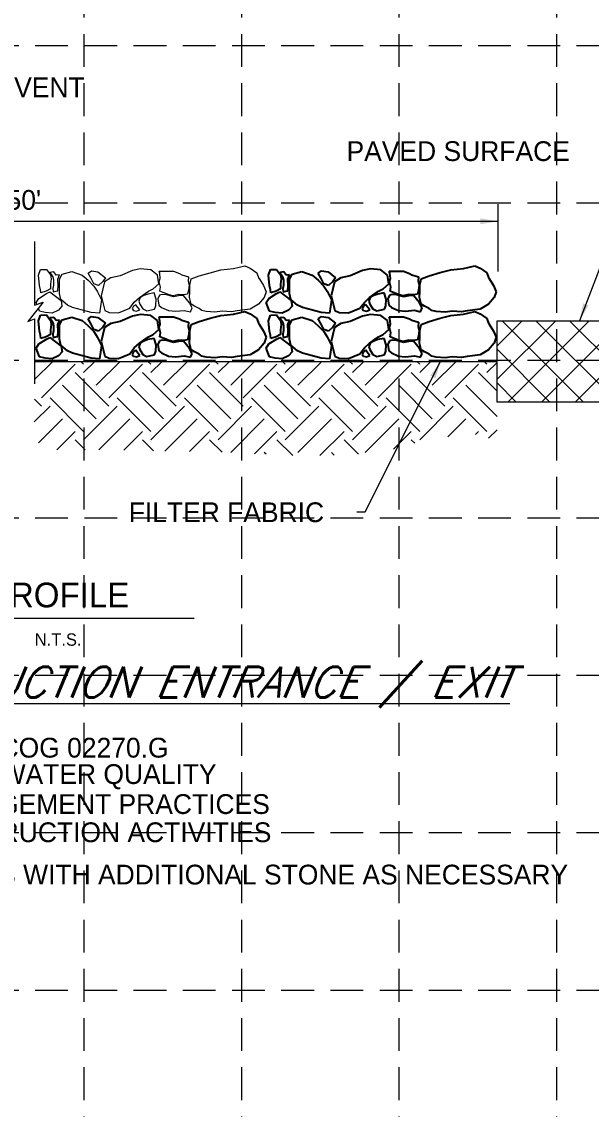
# Model space of a CAD drawing. Header units: inches. Extents: x 2525137 to 2526060, y 7086153 to 7086731.
# Drawn here: x 2525218.4 to 2525270.4, y 7086531.7 to 7086631.1 of the extents above; entities that cross this region are included whole.
import ezdxf
from ezdxf.enums import TextEntityAlignment as Align

# ---------------------------------------------------------------- set-up
doc = ezdxf.new("R2010")
doc.units = ezdxf.units.IN
doc.header["$MEASUREMENT"] = 0
doc.linetypes.add('HIDDEN', pattern=[0.375, 0.25, -0.125])
doc.linetypes.add('PHANTOM', pattern=[1.9, 1.5, -0.08, 0.08, -0.08, 0.08, -0.08])
for name, color, linetype in [('E-PVMT-H', 9, 'Continuous'), ('GRID', 254, 'HIDDEN'), ('PL-OFF', 3, 'PHANTOM')]:
    doc.layers.add(name, color=color, linetype=linetype)
doc.styles.add('Style-STANDARD I 0.39270', font='STANDARD.shx', dxfattribs={"oblique": 22.5})
doc.styles.add('Style-WORKING', font='WORKING.shx')

# ---------------------------------------------------------------- blocks, each defined once
blk = doc.blocks.new('NTS')
at = {"color": 0, "linetype": 'ByBlock', "lineweight": -2, "style": 'Style-WORKING'}
blk.add_text('N.T.S.', height=0.65, dxfattribs=at).set_placement((0.008, -2.02), align=Align.CENTER)

msp = doc.modelspace()

# ---------------------------------------------------------------- hatches: boundary and pattern name
at = {"layer": 'E-PVMT-H'}
h = msp.add_hatch(dxfattribs=at)
h.set_pattern_fill('AR-B816', color=256, scale=0.2, angle=338, style=0)
edge = h.paths.add_edge_path()
edge.add_arc((2524733.783, 7086671.744), 606.338, 339.12865, 348.432472, ccw=False)
edge.add_line((2525300.334, 7086455.724), (2525255.688, 7086338.633))
edge.add_arc((2525249.736, 7086341.625), 6.662, 156.88767, 333.309, ccw=False)
edge.add_line((2525243.609, 7086344.24), (2525288.146, 7086460.371))
edge.add_arc((2524733.783, 7086671.744), 593.293, 339.12865, 348.294406)
edge.add_arc((2525321.16, 7086549.57), 6.671, 5.07614, 164.29649, ccw=False)

# ---------------------------------------------------------------- linework, layer by layer
at = {"color": 7, "linetype": 'Continuous', "lineweight": 0}
for p, q in [((2525275.379, 7086619.553), (2525269.374, 7086603.808)), ((2525261.895, 7086614.45), (2525261.895, 7086608.32)), ((2525174.986, 7086612.898), (2525261.895, 7086612.898)), ((2525219.55, 7086611.056), (2525219.55, 7086605.214)), ((2525229.214, 7086608.545), (2525228.49, 7086608.384)), ((2525230.159, 7086608.455), (2525229.214, 7086608.545)), ((2525236.585, 7086608.456), (2525237.719, 7086608.588)), ((2525237.719, 7086608.588), (2525238.757, 7086608.814)), ((2525238.757, 7086608.814), (2525239.262, 7086608.596)), ((2525239.262, 7086608.596), (2525239.863, 7086608.19)), ((2525219.893, 7086607.962), (2525220.079, 7086608.499)), ((2525219.992, 7086607.018), (2525219.893, 7086607.962)), ((2525220.079, 7086608.499), (2525220.646, 7086608.502)), ((2525220.646, 7086608.502), (2525220.995, 7086607.999)), ((2525221.302, 7086608.285), (2525220.941, 7086608.225)), ((2525220.941, 7086608.225), (2525221.212, 7086607.833)), ((2525220.995, 7086607.999), (2525221.06, 7086607.622)), ((2525221.06, 7086607.622), (2525220.999, 7086607.149)), ((2525221.212, 7086607.833), (2525221.272, 7086607.502)), ((2525221.513, 7086607.984), (2525221.302, 7086608.285)), ((2525221.815, 7086608.014), (2525221.513, 7086607.984)), ((2525221.664, 7086607.592), (2525221.815, 7086608.014)), ((2525221.694, 7086607.02), (2525221.664, 7086607.592)), ((2525221.808, 7086607.593), (2525222.058, 7086608.067)), ((2525221.811, 7086606.995), (2525221.808, 7086607.593)), ((2525222.058, 7086608.067), (2525222.939, 7086608.292)), ((2525222.939, 7086608.292), (2525223.885, 7086607.982)), ((2525223.885, 7086607.982), (2525224.455, 7086607.512)), ((2525224.428, 7086608.143), (2525224.742, 7086608.365)), ((2525224.714, 7086607.672), (2525224.428, 7086608.143)), ((2525224.968, 7086607.169), (2525224.714, 7086607.672)), ((2525224.742, 7086608.365), (2525225.341, 7086608.273)), ((2525225.341, 7086608.273), (2525226.036, 7086607.741)), ((2525226.036, 7086607.741), (2525225.786, 7086607.394)), ((2525226.509, 7086607.712), (2525225.944, 7086607.363)), ((2525227.359, 7086607.906), (2525226.509, 7086607.712)), ((2525228.49, 7086608.384), (2525227.359, 7086607.906)), ((2525230.792, 7086607.986), (2525230.159, 7086608.455)), ((2525230.89, 7086607.168), (2525230.792, 7086607.986)), ((2525230.919, 7086608.346), (2525231.432, 7086608.346)), ((2525230.98, 7086608.165), (2525230.919, 7086608.346)), ((2525230.949, 7086607.351), (2525231.04, 7086607.653)), ((2525231.04, 7086607.653), (2525230.98, 7086608.165)), ((2525231.432, 7086608.346), (2525232.246, 7086608.346)), ((2525232.246, 7086608.346), (2525232.788, 7086608.135)), ((2525232.788, 7086608.135), (2525232.999, 7086608.014)), ((2525232.999, 7086608.014), (2525233.602, 7086607.833)), ((2525233.602, 7086607.833), (2525233.572, 7086607.412)), ((2525233.726, 7086607.056), (2525233.849, 7086607.624)), ((2525233.849, 7086607.624), (2525234.604, 7086607.911)), ((2525234.604, 7086607.911), (2525235.61, 7086608.199)), ((2525235.61, 7086608.199), (2525236.585, 7086608.456)), ((2525239.863, 7086608.19), (2525240.054, 7086607.655)), ((2525240.054, 7086607.655), (2525240.086, 7086607.655)), ((2525240.086, 7086607.655), (2525240.467, 7086607.027)), ((2525220.089, 7086606.64), (2525219.992, 7086607.018)), ((2525220.121, 7086606.357), (2525220.089, 7086606.64)), ((2525221.002, 7086606.708), (2525220.593, 7086606.517)), ((2525220.999, 7086607.149), (2525221.002, 7086606.708)), ((2525221.272, 7086607.05), (2525221.212, 7086606.749)), ((2525221.212, 7086606.749), (2525221.242, 7086606.447)), ((2525221.272, 7086607.502), (2525221.272, 7086607.05)), ((2525221.664, 7086606.538), (2525221.694, 7086607.02)), ((2525221.815, 7086606.302), (2525221.811, 7086606.995)), ((2525224.455, 7086607.512), (2525224.961, 7086606.979)), ((2525224.961, 7086606.979), (2525225.279, 7086606.508)), ((2525225.379, 7086607.014), (2525224.968, 7086607.169)), ((2525225.786, 7086607.394), (2525225.379, 7086607.014)), ((2525225.944, 7086607.363), (2525225.635, 7086606.07)), ((2525229.949, 7086606.501), (2525230.389, 7086606.724)), ((2525230.389, 7086606.724), (2525230.89, 7086607.168)), ((2525231.07, 7086606.869), (2525230.949, 7086607.351)), ((2525231.01, 7086606.508), (2525231.07, 7086606.869)), ((2525233.602, 7086606.568), (2525233.512, 7086606.236)), ((2525233.572, 7086607.412), (2525233.663, 7086607.08)), ((2525233.663, 7086607.08), (2525233.602, 7086606.568)), ((2525233.729, 7086606.426), (2525233.726, 7086607.056)), ((2525240.467, 7086607.027), (2525240.722, 7086606.461)), ((2525219.685, 7086605.473), (2525219.935, 7086605.852)), ((2525219.935, 7086605.852), (2525220.626, 7086606.296)), ((2525220.593, 7086606.517), (2525220.121, 7086606.357)), ((2525220.626, 7086606.296), (2525220.94, 7086606.456)), ((2525220.94, 7086606.456), (2525221.984, 7086605.642)), ((2525221.242, 7086606.447), (2525221.483, 7086606.508)), ((2525221.483, 7086606.508), (2525221.664, 7086606.538)), ((2525221.944, 7086605.735), (2525221.815, 7086606.302)), ((2525222.545, 7086605.234), (2525221.944, 7086605.735)), ((2525221.984, 7086605.642), (2525222.049, 7086605.138)), ((2525225.279, 7086606.508), (2525225.661, 7086605.723)), ((2525225.661, 7086605.723), (2525225.478, 7086604.493)), ((2525225.635, 7086606.07), (2525225.796, 7086605.472)), ((2525228.662, 7086605.487), (2525229.133, 7086605.93)), ((2525229.186, 7086605.929), (2525229.062, 7086605.582)), ((2525229.062, 7086605.582), (2525229.158, 7086605.331)), ((2525229.133, 7086605.93), (2525229.949, 7086606.501)), ((2525229.532, 7086606.12), (2525229.186, 7086605.929)), ((2525229.909, 7086606.248), (2525229.532, 7086606.12)), ((2525230.476, 7086606.345), (2525229.909, 7086606.248)), ((2525230.667, 7086605.779), (2525230.476, 7086606.345)), ((2525230.639, 7086605.181), (2525230.667, 7086605.779)), ((2525230.959, 7086606.128), (2525230.803, 7086605.813)), ((2525230.803, 7086605.813), (2525230.9, 7086605.215)), ((2525231.21, 7086606.193), (2525230.959, 7086606.128)), ((2525231.311, 7086606.387), (2525231.01, 7086606.508)), ((2525231.62, 7086606.163), (2525231.21, 7086606.193)), ((2525231.854, 7086606.176), (2525231.311, 7086606.387)), ((2525232.251, 7086605.977), (2525231.62, 7086606.163)), ((2525232.185, 7086606.086), (2525231.854, 7086606.176)), ((2525232.728, 7086606.206), (2525232.185, 7086606.086)), ((2525232.691, 7086606.074), (2525232.251, 7086605.977)), ((2525233.164, 7086606.108), (2525232.691, 7086606.074)), ((2525233.15, 7086606.176), (2525232.728, 7086606.206)), ((2525233.512, 7086606.236), (2525233.15, 7086606.176)), ((2525233.703, 7086605.449), (2525233.164, 7086606.108)), ((2525233.7, 7086605.922), (2525233.729, 7086606.426)), ((2525233.861, 7086605.324), (2525233.7, 7086605.922)), ((2525240.536, 7086605.925), (2525240.003, 7086605.324)), ((2525240.722, 7086606.461), (2525240.536, 7086605.925)), ((2525220.318, 7086605.488), (2525218.919, 7086603.732)), ((2525219.55, 7086605.214), (2525220.318, 7086605.488)), ((2525219.76, 7086605.289), (2525219.685, 7086605.473)), ((2525220.004, 7086604.687), (2525219.894, 7086604.957)), ((2525220.509, 7086604.563), (2525220.004, 7086604.687)), ((2525221.139, 7086604.504), (2525220.509, 7086604.563)), ((2525221.736, 7086604.759), (2525221.139, 7086604.504)), ((2525222.049, 7086605.138), (2525221.736, 7086604.759)), ((2525223.018, 7086605.016), (2525222.545, 7086605.234)), ((2525223.933, 7086604.769), (2525223.018, 7086605.016)), ((2525224.722, 7086604.552), (2525223.933, 7086604.769)), ((2525225.796, 7086605.472), (2525225.957, 7086604.748)), ((2525225.957, 7086604.748), (2525226.368, 7086604.562)), ((2525226.368, 7086604.562), (2525227.218, 7086604.534)), ((2525227.218, 7086604.534), (2525228.256, 7086604.949)), ((2525228.256, 7086604.949), (2525228.662, 7086605.487)), ((2525228.598, 7086605.121), (2525228.477, 7086604.88)), ((2525228.477, 7086604.88), (2525228.598, 7086604.73)), ((2525228.809, 7086605.272), (2525228.598, 7086605.121)), ((2525228.598, 7086604.73), (2525228.869, 7086604.669)), ((2525228.99, 7086605.001), (2525228.809, 7086605.272)), ((2525228.869, 7086604.669), (2525229.171, 7086604.79)), ((2525229.171, 7086604.79), (2525228.99, 7086605.001)), ((2525229.158, 7086605.331), (2525229.443, 7086604.891)), ((2525229.443, 7086604.891), (2525229.791, 7086604.704)), ((2525229.791, 7086604.704), (2525230.515, 7086604.865)), ((2525230.515, 7086604.865), (2525230.639, 7086605.181)), ((2525230.9, 7086605.215), (2525231.153, 7086605.027)), ((2525231.153, 7086605.027), (2525231.785, 7086604.747)), ((2525231.785, 7086604.747), (2525232.415, 7086604.687)), ((2525232.415, 7086604.687), (2525233.234, 7086604.754)), ((2525233.234, 7086604.754), (2525233.801, 7086604.631)), ((2525233.957, 7086604.978), (2525233.703, 7086605.449)), ((2525233.801, 7086604.631), (2525233.957, 7086604.978)), ((2525234.177, 7086605.137), (2525233.861, 7086605.324)), ((2525234.587, 7086604.918), (2525234.177, 7086605.137)), ((2525234.84, 7086604.731), (2525234.587, 7086604.918)), ((2525235.219, 7086604.638), (2525234.84, 7086604.731)), ((2525236.038, 7086604.579), (2525235.219, 7086604.638)), ((2525236.699, 7086604.677), (2525236.038, 7086604.579)), ((2525237.55, 7086604.618), (2525236.699, 7086604.677)), ((2525238.053, 7086604.715), (2525237.55, 7086604.618)), ((2525239.25, 7086604.847), (2525238.053, 7086604.715)), ((2525240.003, 7086605.324), (2525239.25, 7086604.847)), ((2525218.919, 7086603.732), (2525219.55, 7086603.979)), ((2525219.55, 7086603.979), (2525219.55, 7086598.027)), ((2525225.478, 7086604.493), (2525224.722, 7086604.552)), ((2525261.826, 7086598.445), (2525267.188, 7086603.808)), ((2525261.826, 7086601.518), (2525264.115, 7086603.808)), ((2525261.826, 7086603.808), (2525281.129, 7086603.808)), ((2525261.826, 7086596.37), (2525261.826, 7086603.808)), ((2525269.733, 7086596.37), (2525262.295, 7086603.808)), ((2525262.823, 7086596.37), (2525270.261, 7086603.808)), ((2525272.804, 7086596.37), (2525265.368, 7086603.808)), ((2525265.896, 7086596.37), (2525273.334, 7086603.808)), ((2525275.877, 7086596.37), (2525268.439, 7086603.808)), ((2525268.97, 7086596.37), (2525276.407, 7086603.808)), ((2525266.66, 7086596.37), (2525261.826, 7086601.204)), ((2525219.55, 7086598.419), (2525221.22, 7086600.09)), ((2525219.55, 7086600.089), (2525261.826, 7086600.089)), ((2525220.188, 7086596.752), (2525223.261, 7086599.824)), ((2525224.029, 7086599.824), (2525223.763, 7086600.09)), ((2525224.029, 7086599.057), (2525225.062, 7086600.09)), ((2525225.18, 7086597.905), (2525227.366, 7086600.09)), ((2525226.332, 7086596.752), (2525229.405, 7086599.824)), ((2525230.173, 7086599.824), (2525229.909, 7086600.09)), ((2525230.173, 7086599.057), (2525231.206, 7086600.09)), ((2525231.326, 7086597.905), (2525233.511, 7086600.09)), ((2525232.478, 7086596.752), (2525235.551, 7086599.824)), ((2525236.32, 7086599.824), (2525236.054, 7086600.09)), ((2525236.32, 7086599.057), (2525237.352, 7086600.09)), ((2525237.472, 7086597.905), (2525239.657, 7086600.09)), ((2525238.623, 7086596.752), (2525241.696, 7086599.824)), ((2525242.464, 7086599.824), (2525242.2, 7086600.09)), ((2525242.464, 7086599.057), (2525243.497, 7086600.09)), ((2525243.617, 7086597.905), (2525245.801, 7086600.09)), ((2525244.769, 7086596.752), (2525247.842, 7086599.824)), ((2525248.61, 7086599.824), (2525248.346, 7086600.09)), ((2525248.61, 7086599.057), (2525249.643, 7086600.09)), ((2525249.763, 7086597.905), (2525251.948, 7086600.09)), ((2525249.778, 7086586.318), (2525256.668, 7086600.089)), ((2525250.915, 7086596.752), (2525253.986, 7086599.824)), ((2525254.755, 7086599.824), (2525254.491, 7086600.09)), ((2525254.755, 7086599.057), (2525255.787, 7086600.09)), ((2525255.907, 7086597.905), (2525258.092, 7086600.09)), ((2525257.06, 7086596.752), (2525260.133, 7086599.824)), ((2525260.901, 7086599.824), (2525260.637, 7086600.09)), ((2525260.901, 7086599.057), (2525261.826, 7086599.982)), ((2525226.332, 7086595.984), (2525223.261, 7086599.057)), ((2525232.478, 7086595.984), (2525229.405, 7086599.057)), ((2525238.623, 7086595.984), (2525235.551, 7086599.057)), ((2525244.769, 7086595.984), (2525241.696, 7086599.057)), ((2525250.915, 7086595.984), (2525247.842, 7086599.057)), ((2525257.06, 7086595.984), (2525253.986, 7086599.057)), ((2525261.826, 7086597.363), (2525260.133, 7086599.057)), ((2525225.18, 7086594.832), (2525222.108, 7086597.905)), ((2525231.326, 7086594.832), (2525228.253, 7086597.905)), ((2525237.472, 7086594.832), (2525234.399, 7086597.905)), ((2525243.617, 7086594.832), (2525240.543, 7086597.905)), ((2525249.763, 7086594.832), (2525246.69, 7086597.905)), ((2525255.907, 7086594.832), (2525252.834, 7086597.905)), ((2525261.826, 7086595.058), (2525258.98, 7086597.905)), ((2525263.586, 7086596.37), (2525261.826, 7086598.131)), ((2525220.188, 7086595.984), (2525219.538, 7086596.634)), ((2525224.029, 7086593.679), (2525220.956, 7086596.752)), ((2525230.173, 7086593.679), (2525227.1, 7086596.752)), ((2525236.32, 7086593.679), (2525233.247, 7086596.752)), ((2525242.464, 7086593.679), (2525239.391, 7086596.752)), ((2525248.61, 7086593.679), (2525245.537, 7086596.752)), ((2525254.755, 7086593.679), (2525251.682, 7086596.752)), ((2525260.901, 7086593.679), (2525257.828, 7086596.752)), ((2525219.518, 7086594.547), (2525220.956, 7086595.984)), ((2525224.029, 7086592.911), (2525227.1, 7086595.984)), ((2525230.173, 7086592.911), (2525233.247, 7086595.984)), ((2525236.32, 7086592.911), (2525239.391, 7086595.984)), ((2525242.464, 7086592.911), (2525245.537, 7086595.984)), ((2525248.61, 7086592.911), (2525251.682, 7086595.984)), ((2525254.755, 7086592.911), (2525257.828, 7086595.984)), ((2525281.129, 7086596.37), (2525261.826, 7086596.37)), ((2525219.901, 7086592.624), (2525222.108, 7086594.832)), ((2525225.425, 7086592.004), (2525228.253, 7086594.832)), ((2525231.442, 7086591.875), (2525234.399, 7086594.832)), ((2525237.472, 7086591.759), (2525240.543, 7086594.832)), ((2525243.617, 7086591.759), (2525246.69, 7086594.832)), ((2525249.763, 7086591.759), (2525252.834, 7086594.832)), ((2525257.331, 7086593.182), (2525258.98, 7086594.832)), ((2525221.583, 7086592.004), (2525223.261, 7086593.679)), ((2525227.693, 7086591.967), (2525229.405, 7086593.679)), ((2525233.704, 7086591.832), (2525235.551, 7086593.679)), ((2525239.653, 7086591.637), (2525241.696, 7086593.679)), ((2525245.631, 7086591.468), (2525247.842, 7086593.679)), ((2525252.36, 7086592.052), (2525253.986, 7086593.679)), ((2525259.856, 7086593.403), (2525260.133, 7086593.679)), ((2525261.043, 7086593.054), (2525261.826, 7086593.836)), ((2525224.168, 7086592.004), (2525223.261, 7086592.911)), ((2525230.419, 7086591.898), (2525229.405, 7086592.911)), ((2525236.688, 7086591.774), (2525235.551, 7086592.911)), ((2525243.142, 7086591.465), (2525241.696, 7086592.911)), ((2525249.161, 7086591.59), (2525247.842, 7086592.911)), ((2525254.303, 7086592.595), (2525253.986, 7086592.911)), ((2525240.719, 7086591.585), (2525240.543, 7086591.759)), ((2525246.935, 7086591.514), (2525246.69, 7086591.759)), ((2525248.995, 7086586.318), (2525249.778, 7086586.318)), ((2525209.204, 7086576.61), (2525234.13, 7086576.61))]:
    msp.add_line(p, q, dxfattribs=at)
at = {"color": 7, "linetype": 'Continuous', "lineweight": -2}
for p, q in [((2525250.247, 7086608.546), (2525249.522, 7086608.384)), ((2525251.19, 7086608.455), (2525250.247, 7086608.546)), ((2525257.617, 7086608.457), (2525258.75, 7086608.589)), ((2525258.75, 7086608.589), (2525259.789, 7086608.813)), ((2525259.789, 7086608.813), (2525260.293, 7086608.596)), ((2525260.293, 7086608.596), (2525260.895, 7086608.189)), ((2525240.925, 7086607.961), (2525241.111, 7086608.499)), ((2525241.024, 7086607.018), (2525240.925, 7086607.961)), ((2525241.111, 7086608.499), (2525241.677, 7086608.502)), ((2525241.677, 7086608.502), (2525242.027, 7086608)), ((2525242.334, 7086608.285), (2525241.973, 7086608.226)), ((2525241.973, 7086608.226), (2525242.244, 7086607.833)), ((2525242.027, 7086608), (2525242.091, 7086607.621)), ((2525242.091, 7086607.621), (2525242.032, 7086607.148)), ((2525242.244, 7086607.833), (2525242.305, 7086607.503)), ((2525242.545, 7086607.984), (2525242.334, 7086608.285)), ((2525242.847, 7086608.014), (2525242.545, 7086607.984)), ((2525242.696, 7086607.593), (2525242.847, 7086608.014)), ((2525242.726, 7086607.019), (2525242.696, 7086607.593)), ((2525242.84, 7086607.593), (2525243.089, 7086608.068)), ((2525242.844, 7086606.995), (2525242.84, 7086607.593)), ((2525243.089, 7086608.068), (2525243.97, 7086608.292)), ((2525243.97, 7086608.292), (2525244.917, 7086607.982)), ((2525244.917, 7086607.982), (2525245.486, 7086607.511)), ((2525245.46, 7086608.142), (2525245.774, 7086608.365)), ((2525245.747, 7086607.671), (2525245.46, 7086608.142)), ((2525246, 7086607.169), (2525245.747, 7086607.671)), ((2525245.774, 7086608.365), (2525246.372, 7086608.273)), ((2525246.372, 7086608.273), (2525247.068, 7086607.741)), ((2525247.068, 7086607.741), (2525246.819, 7086607.393)), ((2525247.54, 7086607.713), (2525246.975, 7086607.364)), ((2525248.39, 7086607.906), (2525247.54, 7086607.713)), ((2525249.522, 7086608.384), (2525248.39, 7086607.906)), ((2525251.823, 7086607.986), (2525251.19, 7086608.455)), ((2525251.922, 7086607.167), (2525251.823, 7086607.986)), ((2525252.011, 7086608.165), (2525251.952, 7086608.346)), ((2525251.952, 7086608.346), (2525252.463, 7086608.346)), ((2525251.981, 7086607.351), (2525252.072, 7086607.652)), ((2525252.072, 7086607.652), (2525252.011, 7086608.165)), ((2525252.463, 7086608.346), (2525253.278, 7086608.346)), ((2525253.278, 7086608.346), (2525253.82, 7086608.135)), ((2525253.82, 7086608.135), (2525254.031, 7086608.014)), ((2525254.031, 7086608.014), (2525254.634, 7086607.833)), ((2525254.634, 7086607.833), (2525254.604, 7086607.412)), ((2525254.757, 7086607.056), (2525254.881, 7086607.624)), ((2525254.881, 7086607.624), (2525255.635, 7086607.911)), ((2525255.635, 7086607.911), (2525256.641, 7086608.2)), ((2525256.641, 7086608.2), (2525257.617, 7086608.457)), ((2525260.895, 7086608.189), (2525261.086, 7086607.656)), ((2525261.086, 7086607.656), (2525261.117, 7086607.656)), ((2525261.117, 7086607.656), (2525261.5, 7086607.026)), ((2525241.121, 7086606.64), (2525241.024, 7086607.018)), ((2525241.153, 7086606.357), (2525241.121, 7086606.64)), ((2525242.034, 7086606.708), (2525241.625, 7086606.517)), ((2525242.032, 7086607.148), (2525242.034, 7086606.708)), ((2525242.305, 7086607.051), (2525242.244, 7086606.748)), ((2525242.244, 7086606.748), (2525242.274, 7086606.448)), ((2525242.305, 7086607.503), (2525242.305, 7086607.051)), ((2525242.696, 7086606.538), (2525242.726, 7086607.019)), ((2525242.847, 7086606.302), (2525242.844, 7086606.995)), ((2525245.486, 7086607.511), (2525245.993, 7086606.979)), ((2525245.993, 7086606.979), (2525246.31, 7086606.508)), ((2525246.411, 7086607.014), (2525246, 7086607.169)), ((2525246.819, 7086607.393), (2525246.411, 7086607.014)), ((2525246.975, 7086607.364), (2525246.668, 7086606.07)), ((2525250.98, 7086606.501), (2525251.42, 7086606.724)), ((2525251.42, 7086606.724), (2525251.922, 7086607.167)), ((2525252.101, 7086606.87), (2525251.981, 7086607.351)), ((2525252.042, 7086606.508), (2525252.101, 7086606.87)), ((2525254.634, 7086606.567), (2525254.543, 7086606.237)), ((2525254.604, 7086607.412), (2525254.695, 7086607.08)), ((2525254.695, 7086607.08), (2525254.634, 7086606.567)), ((2525254.761, 7086606.427), (2525254.757, 7086607.056)), ((2525261.5, 7086607.026), (2525261.753, 7086606.461)), ((2525240.716, 7086605.472), (2525240.967, 7086605.851)), ((2525240.967, 7086605.851), (2525241.658, 7086606.296)), ((2525241.625, 7086606.517), (2525241.153, 7086606.357)), ((2525241.658, 7086606.296), (2525241.971, 7086606.456)), ((2525241.971, 7086606.456), (2525243.016, 7086605.641)), ((2525242.274, 7086606.448), (2525242.515, 7086606.508)), ((2525242.515, 7086606.508), (2525242.696, 7086606.538)), ((2525242.976, 7086605.735), (2525242.847, 7086606.302)), ((2525243.577, 7086605.234), (2525242.976, 7086605.735)), ((2525243.016, 7086605.641), (2525243.082, 7086605.139)), ((2525246.31, 7086606.508), (2525246.692, 7086605.723)), ((2525246.692, 7086605.723), (2525246.51, 7086604.494)), ((2525246.668, 7086606.07), (2525246.828, 7086605.472)), ((2525249.694, 7086605.486), (2525250.165, 7086605.93)), ((2525250.219, 7086605.93), (2525250.094, 7086605.582)), ((2525250.094, 7086605.582), (2525250.189, 7086605.33)), ((2525250.165, 7086605.93), (2525250.98, 7086606.501)), ((2525250.563, 7086606.121), (2525250.219, 7086605.93)), ((2525250.94, 7086606.248), (2525250.563, 7086606.121)), ((2525251.507, 7086606.345), (2525250.94, 7086606.248)), ((2525251.7, 7086605.78), (2525251.507, 7086606.345)), ((2525251.67, 7086605.18), (2525251.7, 7086605.78)), ((2525251.99, 7086606.128), (2525251.835, 7086605.813)), ((2525251.835, 7086605.813), (2525251.933, 7086605.215)), ((2525252.242, 7086606.192), (2525251.99, 7086606.128)), ((2525252.343, 7086606.387), (2525252.042, 7086606.508)), ((2525252.652, 7086606.162), (2525252.242, 7086606.192)), ((2525252.885, 7086606.176), (2525252.343, 7086606.387)), ((2525253.283, 7086605.978), (2525252.652, 7086606.162)), ((2525253.217, 7086606.086), (2525252.885, 7086606.176)), ((2525253.76, 7086606.206), (2525253.217, 7086606.086)), ((2525253.723, 7086606.074), (2525253.283, 7086605.978)), ((2525254.196, 7086606.109), (2525253.723, 7086606.074)), ((2525254.182, 7086606.176), (2525253.76, 7086606.206)), ((2525254.543, 7086606.237), (2525254.182, 7086606.176)), ((2525254.735, 7086605.45), (2525254.196, 7086606.109)), ((2525254.733, 7086605.923), (2525254.761, 7086606.427)), ((2525254.893, 7086605.325), (2525254.733, 7086605.923)), ((2525261.567, 7086605.924), (2525261.036, 7086605.323)), ((2525261.753, 7086606.461), (2525261.567, 7086605.924)), ((2525237.718, 7086604.417), (2525238.757, 7086604.642)), ((2525238.757, 7086604.642), (2525239.261, 7086604.424)), ((2525241.036, 7086604.687), (2525240.716, 7086605.472)), ((2525241.54, 7086604.563), (2525241.036, 7086604.687)), ((2525242.171, 7086604.504), (2525241.54, 7086604.563)), ((2525242.767, 7086604.758), (2525242.171, 7086604.504)), ((2525243.082, 7086605.139), (2525242.767, 7086604.758)), ((2525244.05, 7086605.015), (2525243.577, 7086605.234)), ((2525244.964, 7086604.768), (2525244.05, 7086605.015)), ((2525245.753, 7086604.553), (2525244.964, 7086604.768)), ((2525246.828, 7086605.472), (2525246.989, 7086604.749)), ((2525246.989, 7086604.749), (2525247.4, 7086604.562)), ((2525247.4, 7086604.562), (2525248.25, 7086604.534)), ((2525248.25, 7086604.534), (2525249.287, 7086604.949)), ((2525249.287, 7086604.949), (2525249.694, 7086605.486)), ((2525249.63, 7086605.121), (2525249.51, 7086604.88)), ((2525249.51, 7086604.88), (2525249.63, 7086604.73)), ((2525249.842, 7086605.273), (2525249.63, 7086605.121)), ((2525249.63, 7086604.73), (2525249.901, 7086604.669)), ((2525250.022, 7086605.001), (2525249.842, 7086605.273)), ((2525249.901, 7086604.669), (2525250.203, 7086604.789)), ((2525250.203, 7086604.789), (2525250.022, 7086605.001)), ((2525250.189, 7086605.33), (2525250.476, 7086604.892)), ((2525250.476, 7086604.892), (2525250.822, 7086604.704)), ((2525250.822, 7086604.704), (2525251.547, 7086604.866)), ((2525251.547, 7086604.866), (2525251.67, 7086605.18)), ((2525251.933, 7086605.215), (2525252.185, 7086605.027)), ((2525252.185, 7086605.027), (2525252.817, 7086604.746)), ((2525252.817, 7086604.746), (2525253.447, 7086604.687)), ((2525253.447, 7086604.687), (2525254.265, 7086604.755)), ((2525254.265, 7086604.755), (2525254.834, 7086604.631)), ((2525254.988, 7086604.979), (2525254.735, 7086605.45)), ((2525254.834, 7086604.631), (2525254.988, 7086604.979)), ((2525255.209, 7086605.137), (2525254.893, 7086605.325)), ((2525255.619, 7086604.918), (2525255.209, 7086605.137)), ((2525255.871, 7086604.73), (2525255.619, 7086604.918)), ((2525256.25, 7086604.638), (2525255.871, 7086604.73)), ((2525257.071, 7086604.579), (2525256.25, 7086604.638)), ((2525257.731, 7086604.676), (2525257.071, 7086604.579)), ((2525258.581, 7086604.619), (2525257.731, 7086604.676)), ((2525259.085, 7086604.715), (2525258.581, 7086604.619)), ((2525258.75, 7086604.417), (2525259.789, 7086604.642)), ((2525260.281, 7086604.847), (2525259.085, 7086604.715)), ((2525259.789, 7086604.642), (2525260.293, 7086604.424)), ((2525261.036, 7086605.323), (2525260.281, 7086604.847)), ((2525219.893, 7086603.79), (2525220.079, 7086604.327)), ((2525219.992, 7086602.846), (2525219.893, 7086603.79)), ((2525220.079, 7086604.327), (2525220.646, 7086604.33)), ((2525220.646, 7086604.33), (2525220.995, 7086603.828)), ((2525221.303, 7086604.113), (2525220.941, 7086604.054)), ((2525220.941, 7086604.054), (2525221.212, 7086603.661)), ((2525220.995, 7086603.828), (2525221.059, 7086603.449)), ((2525221.212, 7086603.661), (2525221.273, 7086603.331)), ((2525221.513, 7086603.812), (2525221.303, 7086604.113)), ((2525221.815, 7086603.842), (2525221.513, 7086603.812)), ((2525221.664, 7086603.421), (2525221.815, 7086603.842)), ((2525221.808, 7086603.421), (2525222.057, 7086603.896)), ((2525222.057, 7086603.896), (2525222.938, 7086604.12)), ((2525222.938, 7086604.12), (2525223.886, 7086603.811)), ((2525223.886, 7086603.811), (2525224.454, 7086603.34)), ((2525224.428, 7086603.971), (2525224.742, 7086604.193)), ((2525224.715, 7086603.5), (2525224.428, 7086603.971)), ((2525224.742, 7086604.193), (2525225.34, 7086604.101)), ((2525225.34, 7086604.101), (2525226.036, 7086603.569)), ((2525226.036, 7086603.569), (2525225.787, 7086603.221)), ((2525227.358, 7086603.734), (2525226.508, 7086603.541)), ((2525228.49, 7086604.212), (2525227.358, 7086603.734)), ((2525229.215, 7086604.374), (2525228.49, 7086604.212)), ((2525230.159, 7086604.283), (2525229.215, 7086604.374)), ((2525230.791, 7086603.814), (2525230.159, 7086604.283)), ((2525230.89, 7086602.996), (2525230.791, 7086603.814)), ((2525230.979, 7086603.993), (2525230.92, 7086604.174)), ((2525230.92, 7086604.174), (2525231.431, 7086604.174)), ((2525231.04, 7086603.48), (2525230.979, 7086603.993)), ((2525231.431, 7086604.174), (2525232.246, 7086604.174)), ((2525232.246, 7086604.174), (2525232.788, 7086603.964)), ((2525232.788, 7086603.964), (2525232.999, 7086603.842)), ((2525232.999, 7086603.842), (2525233.602, 7086603.661)), ((2525233.602, 7086603.661), (2525233.572, 7086603.241)), ((2525233.849, 7086603.453), (2525234.603, 7086603.739)), ((2525234.603, 7086603.739), (2525235.609, 7086604.028)), ((2525235.609, 7086604.028), (2525236.585, 7086604.285)), ((2525236.585, 7086604.285), (2525237.718, 7086604.417)), ((2525239.261, 7086604.424), (2525239.863, 7086604.018)), ((2525239.863, 7086604.018), (2525240.054, 7086603.484)), ((2525240.925, 7086603.79), (2525241.111, 7086604.327)), ((2525241.024, 7086602.846), (2525240.925, 7086603.79)), ((2525241.111, 7086604.327), (2525241.677, 7086604.33)), ((2525241.677, 7086604.33), (2525242.027, 7086603.828)), ((2525242.334, 7086604.113), (2525241.973, 7086604.054)), ((2525241.973, 7086604.054), (2525242.244, 7086603.661)), ((2525242.027, 7086603.828), (2525242.091, 7086603.449)), ((2525242.244, 7086603.661), (2525242.305, 7086603.331)), ((2525242.545, 7086603.812), (2525242.334, 7086604.113)), ((2525242.847, 7086603.842), (2525242.545, 7086603.812)), ((2525242.696, 7086603.421), (2525242.847, 7086603.842)), ((2525242.84, 7086603.421), (2525243.089, 7086603.896)), ((2525243.089, 7086603.896), (2525243.97, 7086604.12)), ((2525243.97, 7086604.12), (2525244.917, 7086603.811)), ((2525244.917, 7086603.811), (2525245.486, 7086603.34)), ((2525245.46, 7086603.971), (2525245.774, 7086604.193)), ((2525245.747, 7086603.5), (2525245.46, 7086603.971)), ((2525246.51, 7086604.494), (2525245.753, 7086604.553)), ((2525245.774, 7086604.193), (2525246.372, 7086604.101)), ((2525246.372, 7086604.101), (2525247.068, 7086603.569)), ((2525247.068, 7086603.569), (2525246.819, 7086603.221)), ((2525248.39, 7086603.734), (2525247.54, 7086603.541)), ((2525249.522, 7086604.212), (2525248.39, 7086603.734)), ((2525250.247, 7086604.374), (2525249.522, 7086604.212)), ((2525251.19, 7086604.283), (2525250.247, 7086604.374)), ((2525251.823, 7086603.814), (2525251.19, 7086604.283)), ((2525251.922, 7086602.996), (2525251.823, 7086603.814)), ((2525252.011, 7086603.993), (2525251.952, 7086604.174)), ((2525251.952, 7086604.174), (2525252.463, 7086604.174)), ((2525252.072, 7086603.48), (2525252.011, 7086603.993)), ((2525252.463, 7086604.174), (2525253.278, 7086604.174)), ((2525253.278, 7086604.174), (2525253.82, 7086603.964)), ((2525253.82, 7086603.964), (2525254.031, 7086603.842)), ((2525254.031, 7086603.842), (2525254.634, 7086603.661)), ((2525254.634, 7086603.661), (2525254.604, 7086603.241)), ((2525254.881, 7086603.453), (2525255.635, 7086603.739)), ((2525255.635, 7086603.739), (2525256.641, 7086604.028)), ((2525256.641, 7086604.028), (2525257.617, 7086604.285)), ((2525257.617, 7086604.285), (2525258.75, 7086604.417)), ((2525260.293, 7086604.424), (2525260.895, 7086604.018)), ((2525260.895, 7086604.018), (2525261.086, 7086603.484)), ((2525220.089, 7086602.469), (2525219.992, 7086602.846)), ((2525221.059, 7086603.449), (2525221, 7086602.976)), ((2525221, 7086602.976), (2525221.002, 7086602.537)), ((2525221.273, 7086602.879), (2525221.212, 7086602.577)), ((2525221.212, 7086602.577), (2525221.242, 7086602.276)), ((2525221.273, 7086603.331), (2525221.273, 7086602.879)), ((2525221.694, 7086602.848), (2525221.664, 7086603.421)), ((2525221.664, 7086602.366), (2525221.694, 7086602.848)), ((2525221.812, 7086602.823), (2525221.808, 7086603.421)), ((2525221.815, 7086602.13), (2525221.812, 7086602.823)), ((2525224.454, 7086603.34), (2525224.961, 7086602.808)), ((2525224.968, 7086602.997), (2525224.715, 7086603.5)), ((2525224.961, 7086602.808), (2525225.278, 7086602.337)), ((2525225.379, 7086602.843), (2525224.968, 7086602.997)), ((2525225.787, 7086603.221), (2525225.379, 7086602.843)), ((2525225.944, 7086603.192), (2525225.636, 7086601.899)), ((2525226.508, 7086603.541), (2525225.944, 7086603.192)), ((2525230.388, 7086602.552), (2525230.89, 7086602.996)), ((2525230.949, 7086603.18), (2525231.04, 7086603.48)), ((2525231.069, 7086602.698), (2525230.949, 7086603.18)), ((2525231.01, 7086602.337), (2525231.069, 7086602.698)), ((2525233.572, 7086603.241), (2525233.663, 7086602.909)), ((2525233.663, 7086602.909), (2525233.602, 7086602.396)), ((2525233.725, 7086602.884), (2525233.849, 7086603.453)), ((2525233.729, 7086602.255), (2525233.725, 7086602.884)), ((2525240.054, 7086603.484), (2525240.085, 7086603.484)), ((2525240.085, 7086603.484), (2525240.468, 7086602.855)), ((2525240.468, 7086602.855), (2525240.721, 7086602.29)), ((2525241.121, 7086602.469), (2525241.024, 7086602.846)), ((2525242.091, 7086603.449), (2525242.032, 7086602.976)), ((2525242.032, 7086602.976), (2525242.034, 7086602.537)), ((2525242.305, 7086602.879), (2525242.244, 7086602.577)), ((2525242.244, 7086602.577), (2525242.274, 7086602.276)), ((2525242.305, 7086603.331), (2525242.305, 7086602.879)), ((2525242.726, 7086602.848), (2525242.696, 7086603.421)), ((2525242.696, 7086602.366), (2525242.726, 7086602.848)), ((2525242.844, 7086602.823), (2525242.84, 7086603.421)), ((2525242.847, 7086602.13), (2525242.844, 7086602.823)), ((2525245.486, 7086603.34), (2525245.993, 7086602.808)), ((2525246, 7086602.997), (2525245.747, 7086603.5)), ((2525245.993, 7086602.808), (2525246.31, 7086602.337)), ((2525246.411, 7086602.843), (2525246, 7086602.997)), ((2525246.819, 7086603.221), (2525246.411, 7086602.843)), ((2525246.975, 7086603.192), (2525246.668, 7086601.899)), ((2525247.54, 7086603.541), (2525246.975, 7086603.192)), ((2525251.42, 7086602.552), (2525251.922, 7086602.996)), ((2525251.981, 7086603.18), (2525252.072, 7086603.48)), ((2525252.101, 7086602.698), (2525251.981, 7086603.18)), ((2525252.042, 7086602.337), (2525252.101, 7086602.698)), ((2525254.604, 7086603.241), (2525254.695, 7086602.909)), ((2525254.695, 7086602.909), (2525254.634, 7086602.396)), ((2525254.757, 7086602.884), (2525254.881, 7086603.453)), ((2525254.761, 7086602.255), (2525254.757, 7086602.884)), ((2525261.086, 7086603.484), (2525261.117, 7086603.484)), ((2525261.117, 7086603.484), (2525261.5, 7086602.855)), ((2525261.5, 7086602.855), (2525261.753, 7086602.29)), ((2525219.684, 7086601.301), (2525219.935, 7086601.68)), ((2525219.935, 7086601.68), (2525220.626, 7086602.125)), ((2525220.121, 7086602.186), (2525220.089, 7086602.469)), ((2525220.593, 7086602.345), (2525220.121, 7086602.186)), ((2525221.002, 7086602.537), (2525220.593, 7086602.345)), ((2525220.626, 7086602.125), (2525220.939, 7086602.285)), ((2525220.939, 7086602.285), (2525221.984, 7086601.469)), ((2525221.242, 7086602.276), (2525221.483, 7086602.337)), ((2525221.483, 7086602.337), (2525221.664, 7086602.366)), ((2525221.944, 7086601.563), (2525221.815, 7086602.13)), ((2525225.278, 7086602.337), (2525225.66, 7086601.551)), ((2525225.636, 7086601.899), (2525225.796, 7086601.301)), ((2525228.662, 7086601.315), (2525229.133, 7086601.758)), ((2525229.187, 7086601.758), (2525229.062, 7086601.41)), ((2525229.133, 7086601.758), (2525229.948, 7086602.33)), ((2525229.531, 7086601.949), (2525229.187, 7086601.758)), ((2525229.908, 7086602.076), (2525229.531, 7086601.949)), ((2525230.475, 7086602.173), (2525229.908, 7086602.076)), ((2525229.948, 7086602.33), (2525230.388, 7086602.552)), ((2525230.668, 7086601.608), (2525230.475, 7086602.173)), ((2525230.638, 7086601.009), (2525230.668, 7086601.608)), ((2525230.958, 7086601.956), (2525230.803, 7086601.641)), ((2525230.803, 7086601.641), (2525230.901, 7086601.044)), ((2525231.21, 7086602.02), (2525230.958, 7086601.956)), ((2525231.311, 7086602.215), (2525231.01, 7086602.337)), ((2525231.62, 7086601.991), (2525231.21, 7086602.02)), ((2525231.853, 7086602.005), (2525231.311, 7086602.215)), ((2525232.251, 7086601.807), (2525231.62, 7086601.991)), ((2525232.185, 7086601.914), (2525231.853, 7086602.005)), ((2525232.728, 7086602.034), (2525232.185, 7086601.914)), ((2525232.691, 7086601.902), (2525232.251, 7086601.807)), ((2525233.164, 7086601.937), (2525232.691, 7086601.902)), ((2525233.15, 7086602.005), (2525232.728, 7086602.034)), ((2525233.512, 7086602.066), (2525233.15, 7086602.005)), ((2525233.703, 7086601.278), (2525233.164, 7086601.937)), ((2525233.602, 7086602.396), (2525233.512, 7086602.066)), ((2525233.701, 7086601.751), (2525233.729, 7086602.255)), ((2525233.861, 7086601.153), (2525233.701, 7086601.751)), ((2525240.535, 7086601.753), (2525240.004, 7086601.151)), ((2525240.721, 7086602.29), (2525240.535, 7086601.753)), ((2525240.716, 7086601.301), (2525240.967, 7086601.68)), ((2525240.967, 7086601.68), (2525241.658, 7086602.125)), ((2525241.153, 7086602.186), (2525241.121, 7086602.469)), ((2525241.625, 7086602.345), (2525241.153, 7086602.186)), ((2525242.034, 7086602.537), (2525241.625, 7086602.345)), ((2525241.658, 7086602.125), (2525241.971, 7086602.285)), ((2525241.971, 7086602.285), (2525243.016, 7086601.469)), ((2525242.274, 7086602.276), (2525242.515, 7086602.337)), ((2525242.515, 7086602.337), (2525242.696, 7086602.366)), ((2525242.976, 7086601.563), (2525242.847, 7086602.13)), ((2525246.31, 7086602.337), (2525246.692, 7086601.551)), ((2525246.668, 7086601.899), (2525246.828, 7086601.301)), ((2525249.694, 7086601.315), (2525250.165, 7086601.758)), ((2525250.219, 7086601.758), (2525250.094, 7086601.41)), ((2525250.165, 7086601.758), (2525250.98, 7086602.33)), ((2525250.563, 7086601.949), (2525250.219, 7086601.758)), ((2525250.94, 7086602.076), (2525250.563, 7086601.949)), ((2525251.507, 7086602.173), (2525250.94, 7086602.076)), ((2525250.98, 7086602.33), (2525251.42, 7086602.552)), ((2525251.7, 7086601.608), (2525251.507, 7086602.173)), ((2525251.67, 7086601.009), (2525251.7, 7086601.608)), ((2525251.99, 7086601.956), (2525251.835, 7086601.641)), ((2525251.835, 7086601.641), (2525251.933, 7086601.044)), ((2525252.242, 7086602.02), (2525251.99, 7086601.956)), ((2525252.343, 7086602.215), (2525252.042, 7086602.337)), ((2525252.652, 7086601.991), (2525252.242, 7086602.02)), ((2525252.885, 7086602.005), (2525252.343, 7086602.215)), ((2525253.283, 7086601.807), (2525252.652, 7086601.991)), ((2525253.217, 7086601.914), (2525252.885, 7086602.005)), ((2525253.76, 7086602.034), (2525253.217, 7086601.914)), ((2525253.723, 7086601.902), (2525253.283, 7086601.807)), ((2525254.196, 7086601.937), (2525253.723, 7086601.902)), ((2525254.182, 7086602.005), (2525253.76, 7086602.034)), ((2525254.543, 7086602.066), (2525254.182, 7086602.005)), ((2525254.735, 7086601.278), (2525254.196, 7086601.937)), ((2525254.634, 7086602.396), (2525254.543, 7086602.066)), ((2525254.733, 7086601.751), (2525254.761, 7086602.255)), ((2525254.893, 7086601.153), (2525254.733, 7086601.751)), ((2525261.567, 7086601.753), (2525261.036, 7086601.151)), ((2525261.753, 7086602.29), (2525261.567, 7086601.753)), ((2525220.004, 7086600.515), (2525219.684, 7086601.301)), ((2525221.735, 7086600.586), (2525221.139, 7086600.333)), ((2525222.05, 7086600.967), (2525221.735, 7086600.586)), ((2525222.545, 7086601.063), (2525221.944, 7086601.563)), ((2525221.984, 7086601.469), (2525222.05, 7086600.967)), ((2525223.018, 7086600.844), (2525222.545, 7086601.063)), ((2525223.932, 7086600.597), (2525223.018, 7086600.844)), ((2525224.722, 7086600.381), (2525223.932, 7086600.597)), ((2525225.66, 7086601.551), (2525225.478, 7086600.322)), ((2525225.796, 7086601.301), (2525225.957, 7086600.578)), ((2525225.957, 7086600.578), (2525226.368, 7086600.39)), ((2525227.218, 7086600.362), (2525228.255, 7086600.778)), ((2525228.255, 7086600.778), (2525228.662, 7086601.315)), ((2525228.598, 7086600.95), (2525228.478, 7086600.708)), ((2525228.478, 7086600.708), (2525228.598, 7086600.559)), ((2525228.81, 7086601.101), (2525228.598, 7086600.95)), ((2525228.991, 7086600.83), (2525228.81, 7086601.101)), ((2525228.869, 7086600.498), (2525229.171, 7086600.618)), ((2525229.171, 7086600.618), (2525228.991, 7086600.83)), ((2525229.062, 7086601.41), (2525229.157, 7086601.158)), ((2525229.157, 7086601.158), (2525229.444, 7086600.72)), ((2525229.444, 7086600.72), (2525229.79, 7086600.533)), ((2525229.79, 7086600.533), (2525230.515, 7086600.694)), ((2525230.515, 7086600.694), (2525230.638, 7086601.009)), ((2525230.901, 7086601.044), (2525231.153, 7086600.856)), ((2525231.153, 7086600.856), (2525231.786, 7086600.574)), ((2525232.415, 7086600.515), (2525233.233, 7086600.583)), ((2525233.233, 7086600.583), (2525233.802, 7086600.46)), ((2525233.956, 7086600.807), (2525233.703, 7086601.278)), ((2525233.802, 7086600.46), (2525233.956, 7086600.807)), ((2525234.177, 7086600.965), (2525233.861, 7086601.153)), ((2525234.587, 7086600.746), (2525234.177, 7086600.965)), ((2525234.839, 7086600.559), (2525234.587, 7086600.746)), ((2525239.249, 7086600.675), (2525238.053, 7086600.543)), ((2525240.004, 7086601.151), (2525239.249, 7086600.675)), ((2525241.036, 7086600.515), (2525240.716, 7086601.301)), ((2525242.767, 7086600.586), (2525242.171, 7086600.333)), ((2525243.082, 7086600.967), (2525242.767, 7086600.586)), ((2525243.577, 7086601.063), (2525242.976, 7086601.563)), ((2525243.016, 7086601.469), (2525243.082, 7086600.967)), ((2525244.05, 7086600.844), (2525243.577, 7086601.063)), ((2525244.964, 7086600.597), (2525244.05, 7086600.844)), ((2525245.753, 7086600.381), (2525244.964, 7086600.597)), ((2525246.692, 7086601.551), (2525246.51, 7086600.322)), ((2525246.828, 7086601.301), (2525246.989, 7086600.578)), ((2525246.989, 7086600.578), (2525247.4, 7086600.39)), ((2525248.25, 7086600.362), (2525249.287, 7086600.778)), ((2525249.287, 7086600.778), (2525249.694, 7086601.315)), ((2525249.63, 7086600.95), (2525249.51, 7086600.708)), ((2525249.51, 7086600.708), (2525249.63, 7086600.559)), ((2525249.842, 7086601.101), (2525249.63, 7086600.95)), ((2525250.022, 7086600.83), (2525249.842, 7086601.101)), ((2525249.901, 7086600.498), (2525250.203, 7086600.618)), ((2525250.203, 7086600.618), (2525250.022, 7086600.83)), ((2525250.094, 7086601.41), (2525250.189, 7086601.158)), ((2525250.189, 7086601.158), (2525250.476, 7086600.72)), ((2525250.476, 7086600.72), (2525250.822, 7086600.533)), ((2525250.822, 7086600.533), (2525251.547, 7086600.694)), ((2525251.547, 7086600.694), (2525251.67, 7086601.009)), ((2525251.933, 7086601.044), (2525252.185, 7086600.856)), ((2525252.185, 7086600.856), (2525252.817, 7086600.574)), ((2525253.447, 7086600.515), (2525254.265, 7086600.583)), ((2525254.265, 7086600.583), (2525254.834, 7086600.46)), ((2525254.988, 7086600.807), (2525254.735, 7086601.278)), ((2525254.834, 7086600.46), (2525254.988, 7086600.807)), ((2525255.209, 7086600.965), (2525254.893, 7086601.153)), ((2525255.619, 7086600.746), (2525255.209, 7086600.965)), ((2525255.871, 7086600.559), (2525255.619, 7086600.746)), ((2525260.281, 7086600.675), (2525259.085, 7086600.543)), ((2525261.036, 7086601.151), (2525260.281, 7086600.675)), ((2525220.508, 7086600.392), (2525220.004, 7086600.515)), ((2525221.139, 7086600.333), (2525220.508, 7086600.392)), ((2525225.478, 7086600.322), (2525224.722, 7086600.381)), ((2525226.368, 7086600.39), (2525227.218, 7086600.362)), ((2525228.598, 7086600.559), (2525228.869, 7086600.498)), ((2525231.786, 7086600.574), (2525232.415, 7086600.515)), ((2525235.218, 7086600.466), (2525234.839, 7086600.559)), ((2525236.039, 7086600.407), (2525235.218, 7086600.466)), ((2525236.699, 7086600.505), (2525236.039, 7086600.407)), ((2525237.549, 7086600.447), (2525236.699, 7086600.505)), ((2525238.053, 7086600.543), (2525237.549, 7086600.447)), ((2525241.54, 7086600.392), (2525241.036, 7086600.515)), ((2525242.171, 7086600.333), (2525241.54, 7086600.392)), ((2525246.51, 7086600.322), (2525245.753, 7086600.381)), ((2525247.4, 7086600.39), (2525248.25, 7086600.362)), ((2525249.63, 7086600.559), (2525249.901, 7086600.498)), ((2525252.817, 7086600.574), (2525253.447, 7086600.515)), ((2525256.25, 7086600.466), (2525255.871, 7086600.559)), ((2525257.071, 7086600.407), (2525256.25, 7086600.466)), ((2525257.731, 7086600.505), (2525257.071, 7086600.407)), ((2525258.581, 7086600.447), (2525257.731, 7086600.505)), ((2525259.085, 7086600.543), (2525258.581, 7086600.447))]:
    msp.add_line(p, q, dxfattribs=at)
at = {"color": 7, "linetype": 'Continuous', "lineweight": 0, "extrusion": (0, 0, -1)}
for points in [[(-2525260.309, 7086613.163), (-2525260.309, 7086612.634), (-2525261.895, 7086612.898)], [(-2525270.186, 7086605.195), (-2525269.692, 7086605.384), (-2525269.374, 7086603.808)]]:
    msp.add_solid(points, dxfattribs=at)
at = {"color": 7, "linetype": 'Continuous', "lineweight": 0}
msp.add_solid([(2525255.722, 7086598.789), (2525256.195, 7086598.553), (2525256.668, 7086600.089)], dxfattribs=at)
at = {"layer": 'GRID', "color": 252, "linetype": 'HIDDEN', "lineweight": 0, "ltscale": 12}
for p, q in [((2525224.05, 7086715.525), (2525224.05, 7086211.324)), ((2525238.45, 7086715.525), (2525238.45, 7086211.324)), ((2525252.85, 7086715.525), (2525252.85, 7086211.324)), ((2525267.25, 7086715.525), (2525267.25, 7086211.324)), ((2525152.098, 7086628.988), (2526044.898, 7086628.988)), ((2525152.098, 7086614.588), (2526044.898, 7086614.588)), ((2525152.098, 7086600.188), (2526044.898, 7086600.188)), ((2525152.098, 7086585.788), (2526044.898, 7086585.788)), ((2525152.098, 7086571.388), (2526044.898, 7086571.388)), ((2525152.098, 7086556.988), (2526044.898, 7086556.988)), ((2525152.098, 7086542.588), (2526044.898, 7086542.588))]:
    msp.add_line(p, q, dxfattribs=at)
at = {"layer": 'PL-OFF', "color": 7}
msp.add_arc((2524733.783, 7086671.744), 560, 339.12865, 3.50249, dxfattribs=at)

# ---------------------------------------------------------------- block references
at = {"color": 7, "linetype": 'Continuous', "lineweight": 0, "xscale": 1.738174096215516, "yscale": 1.738174095749855, "zscale": 0.04345435241056073}
msp.add_blockref('NTS', (2525221.681, 7086577.592), dxfattribs=at)

# ---------------------------------------------------------------- texts
at = {"color": 7, "linetype": 'Continuous', "lineweight": 0, "style": 'Style-WORKING'}
for s, p in [('GRADE TO PREVENT', (2525199.411, 7086625.151)), ('PAVED SURFACE', (2525248.066, 7086619.315)), ('FILTER FABRIC', (2525228.153, 7086586.288))]:
    msp.add_text(s, height=1.8077, dxfattribs=at).set_placement(p, align=Align.MIDDLE_LEFT)
at = {"color": 7, "linetype": 'Continuous', "lineweight": 0, "style": 'Style-WORKING', "width": 1}
msp.add_text("50'", height=1.8077, dxfattribs=at).set_placement((2525216.984, 7086614.855), align=Align.MIDDLE_LEFT)
at = {"color": 7, "linetype": 'Continuous', "lineweight": 0, "style": 'Style-WORKING'}
msp.add_text('PROFILE', height=2.2596, dxfattribs=at).set_placement((2525221.734, 7086577.592), align=Align.CENTER)
at = {"color": 7, "linetype": 'Continuous', "lineweight": 0, "style": 'Style-STANDARD I 0.39270', "oblique": 22.5, "width": 1.082392}
msp.add_text('%%uSTABILIZED CONSTRUCTION ENTRANCE / EXIT%%u', height=2.81026, dxfattribs=at).set_placement((2525221.176, 7086569.355), align=Align.CENTER)
at = {"color": 7, "linetype": 'Continuous', "lineweight": 0, "style": 'Style-WORKING', "width": 1}
for s, p in [('NCTCOG 02270.G', (2525221.582, 7086564.754)), ('BEST MANAGEMENT PRACTICES', (2525221.645, 7086559.598))]:
    msp.add_text(s, height=1.8077, dxfattribs=at).set_placement(p, align=Align.MIDDLE_CENTER)
at = {"color": 7, "linetype": 'Continuous', "lineweight": 0, "style": 'Style-WORKING'}
for s, p in [('STORM WATER QUALITY', (2525221.608, 7086562.339)), ('FOR CONSTRUCTION ACTIVITIES', (2525221.656, 7086557.02)), ('CONSTRUCTION ENTRANCE / DRESS WITH ADDITIONAL STONE AS NECESSARY', (2525221.184, 7086553.149))]:
    msp.add_text(s, height=1.8077, dxfattribs=at).set_placement(p, align=Align.MIDDLE_CENTER)

doc.saveas('drawing.dxf')
